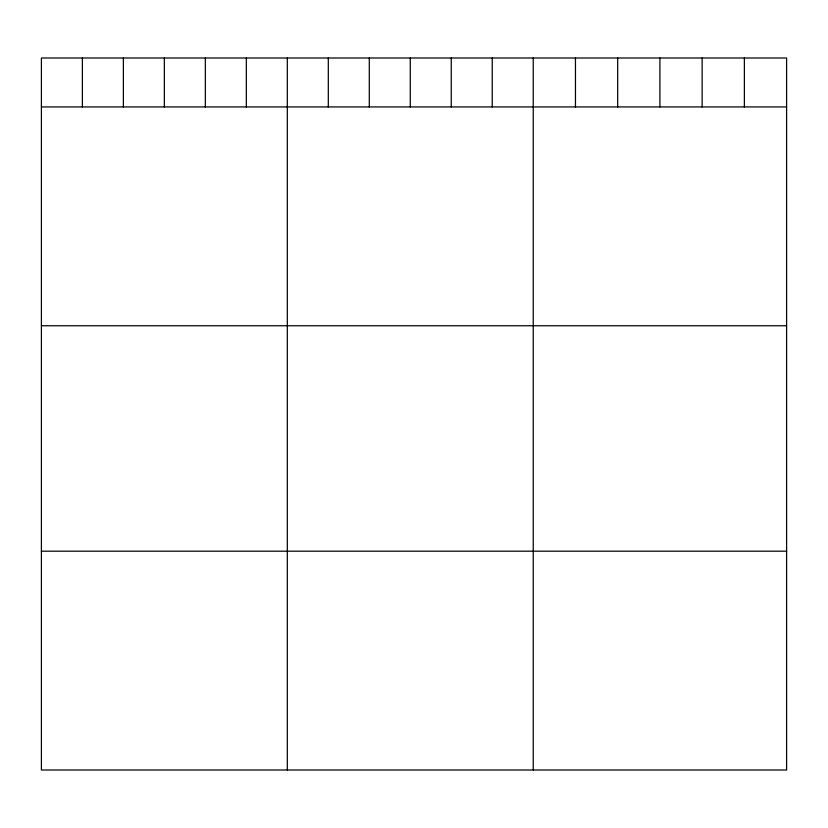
<?xml version="1.0" encoding="UTF-8"?>
<svg xmlns="http://www.w3.org/2000/svg" width="828" height="828" viewBox="0 0 828 828"><rect width="100%" height="100%" fill="white"/><g stroke="black" fill="none" stroke-linecap="round" stroke-linejoin="round"><path stroke-width="1.24" d="M786.6 106.936L786.6 769.999L41.4 769.999L41.4 58.001L786.6 58.001L786.6 106.936L41.4 106.936M41.4 325.746L786.6 325.746M41.4 551.189L786.6 551.189M744.372 58.001L744.372 106.936M702.144 58.001L702.144 106.936M659.916 58.001L659.916 106.936M617.688 58.001L617.688 106.936M575.46 58.001L575.46 106.936M533.232 58.001L533.232 769.999M492.246 58.001L492.246 106.936M451.26 58.001L451.26 106.936M410.274 58.001L410.274 106.936M369.288 58.001L369.288 106.936M328.302 58.001L328.302 106.936M287.316 58.001L287.316 769.999M246.33 58.001L246.33 106.936M205.344 58.001L205.344 106.936M164.358 58.001L164.358 106.936M123.372 58.001L123.372 106.936M82.386 58.001L82.386 106.936"/></g></svg>
